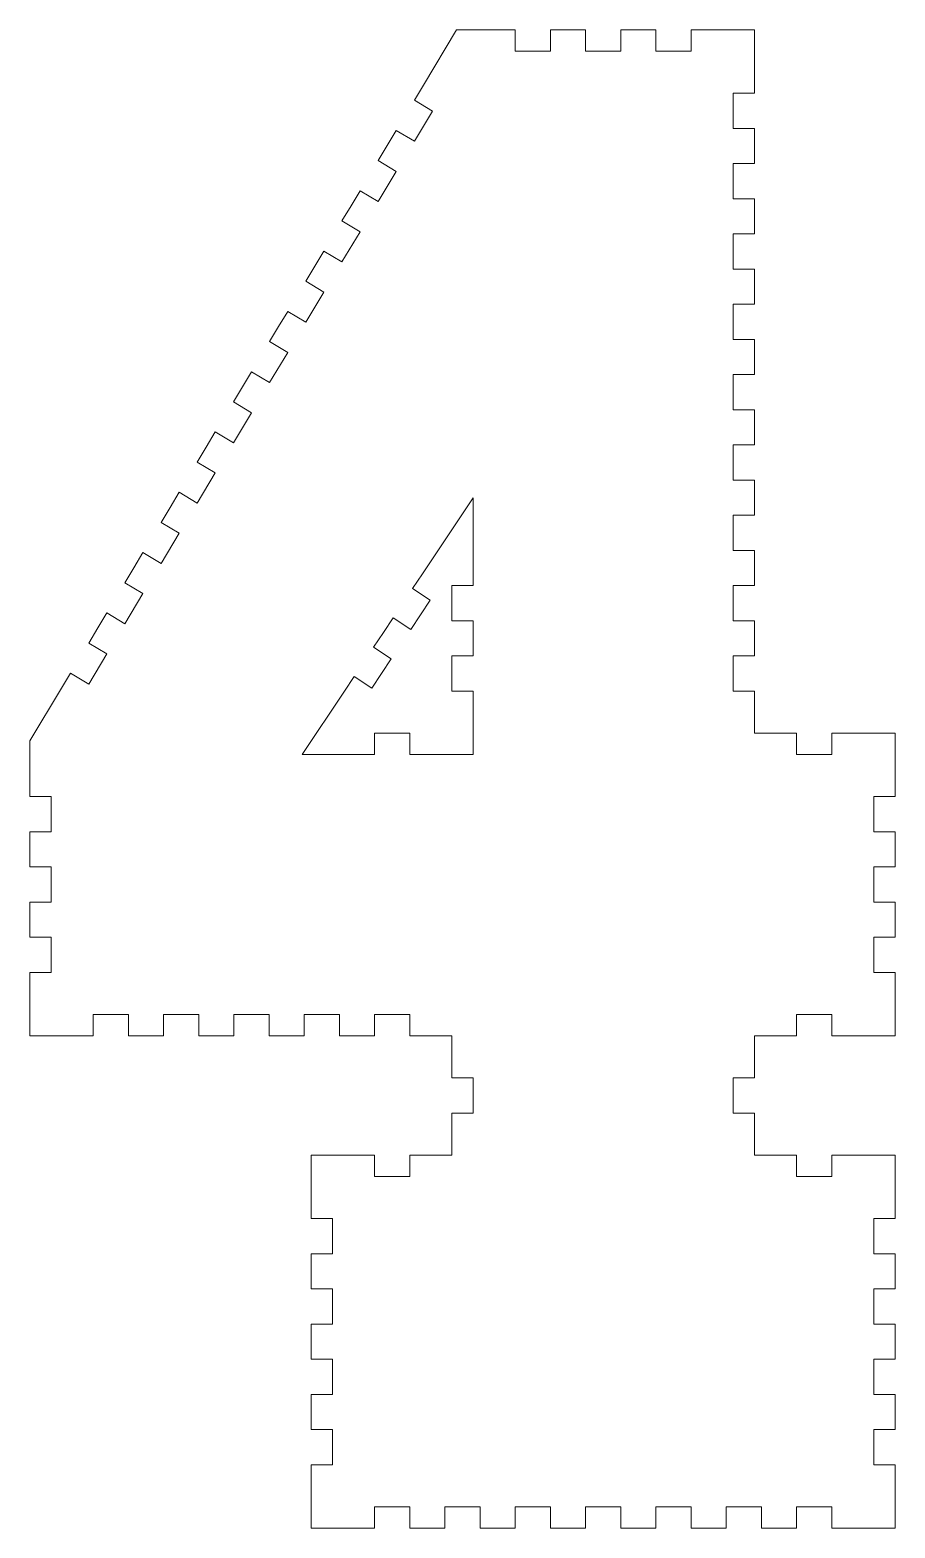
# Model space of a CAD drawing. Header units: centimetres. Extents: x -16 to 372, y -89 to 17.
# Drawn here: x 281.86 to 294.16, y -19.56 to 1.74 of the extents above; entities that cross this region are included whole.
import ezdxf

# ---------------------------------------------------------------- set-up
doc = ezdxf.new("R2010")
doc.units = ezdxf.units.CM
doc.header["$MEASUREMENT"] = 0
doc.layers.add('Capa 1', color=7, linetype='Continuous')

msp = doc.modelspace()

# ---------------------------------------------------------------- linework, layer by layer
at = {"layer": 'Capa 1', "color": 5, "lineweight": 9}
for points, knots in [([(287.92041, 1.73567), (287.92041, 1.73567), (287.4492, 0.95031), (287.4492, 0.95031), (287.4492, 0.95031), (287.4492, 0.95031), (287.32057, 0.73594), (287.32057, 0.73594), (287.32057, 0.73594), (287.32057, 0.73594), (287.57782, 0.58159), (287.57782, 0.58159), (287.57782, 0.58159), (287.57782, 0.58159), (287.32057, 0.15284), (287.32057, 0.15284), (287.32057, 0.15284), (287.32057, 0.15284), (287.06332, 0.30719), (287.06332, 0.30719), (287.06332, 0.30719), (287.06332, 0.30719), (286.9347, 0.09282), (286.9347, 0.09282), (286.9347, 0.09282), (286.9347, 0.09282), (286.80608, -0.12156), (286.80608, -0.12156), (286.80608, -0.12156), (286.80608, -0.12156), (287.06332, -0.27591), (287.06332, -0.27591), (287.06332, -0.27591), (287.06332, -0.27591), (286.80608, -0.70465), (286.80608, -0.70465), (286.80608, -0.70465), (286.80608, -0.70465), (286.54883, -0.5503), (286.54883, -0.5503), (286.54883, -0.5503), (286.54883, -0.5503), (286.4202, -0.76468), (286.4202, -0.76468), (286.4202, -0.76468), (286.4202, -0.76468), (286.29158, -0.97905), (286.29158, -0.97905), (286.29158, -0.97905), (286.29158, -0.97905), (286.54883, -1.1334), (286.54883, -1.1334), (286.54883, -1.1334), (286.54883, -1.1334), (286.29158, -1.56215), (286.29158, -1.56215), (286.29158, -1.56215), (286.29158, -1.56215), (286.03433, -1.4078), (286.03433, -1.4078), (286.03433, -1.4078), (286.03433, -1.4078), (285.90571, -1.62217), (285.90571, -1.62217), (285.90571, -1.62217), (285.90571, -1.62217), (285.77708, -1.83654), (285.77708, -1.83654), (285.77708, -1.83654), (285.77708, -1.83654), (286.03433, -1.99089), (286.03433, -1.99089), (286.03433, -1.99089), (286.03433, -1.99089), (285.77708, -2.41964), (285.77708, -2.41964), (285.77708, -2.41964), (285.77708, -2.41964), (285.51984, -2.26529), (285.51984, -2.26529), (285.51984, -2.26529), (285.51984, -2.26529), (285.39121, -2.47966), (285.39121, -2.47966), (285.39121, -2.47966), (285.39121, -2.47966), (285.26259, -2.69404), (285.26259, -2.69404), (285.26259, -2.69404), (285.26259, -2.69404), (285.51984, -2.84838), (285.51984, -2.84838), (285.51984, -2.84838), (285.51984, -2.84838), (285.26259, -3.27713), (285.26259, -3.27713), (285.26259, -3.27713), (285.26259, -3.27713), (285.00534, -3.12278), (285.00534, -3.12278), (285.00534, -3.12278), (285.00534, -3.12278), (284.87672, -3.33716), (284.87672, -3.33716), (284.87672, -3.33716), (284.87672, -3.33716), (284.74809, -3.55153), (284.74809, -3.55153), (284.74809, -3.55153), (284.74809, -3.55153), (285.00534, -3.70588), (285.00534, -3.70588), (285.00534, -3.70588), (285.00534, -3.70588), (284.74809, -4.13462), (284.74809, -4.13462), (284.74809, -4.13462), (284.74809, -4.13462), (284.49084, -3.98028), (284.49084, -3.98028), (284.49084, -3.98028), (284.49084, -3.98028), (284.36222, -4.19465), (284.36222, -4.19465), (284.36222, -4.19465), (284.36222, -4.19465), (284.2336, -4.40902), (284.2336, -4.40902), (284.2336, -4.40902), (284.2336, -4.40902), (284.49084, -4.56337), (284.49084, -4.56337), (284.49084, -4.56337), (284.49084, -4.56337), (284.2336, -4.99212), (284.2336, -4.99212), (284.2336, -4.99212), (284.2336, -4.99212), (283.97635, -4.83777), (283.97635, -4.83777), (283.97635, -4.83777), (283.97635, -4.83777), (283.84772, -5.05214), (283.84772, -5.05214), (283.84772, -5.05214), (283.84772, -5.05214), (283.7191, -5.26651), (283.7191, -5.26651), (283.7191, -5.26651), (283.7191, -5.26651), (283.97635, -5.42086), (283.97635, -5.42086), (283.97635, -5.42086), (283.97635, -5.42086), (283.7191, -5.84961), (283.7191, -5.84961), (283.7191, -5.84961), (283.7191, -5.84961), (283.46185, -5.69526), (283.46185, -5.69526), (283.46185, -5.69526), (283.46185, -5.69526), (283.33323, -5.90963), (283.33323, -5.90963), (283.33323, -5.90963), (283.33323, -5.90963), (283.20461, -6.12401), (283.20461, -6.12401), (283.20461, -6.12401), (283.20461, -6.12401), (283.46185, -6.27836), (283.46185, -6.27836), (283.46185, -6.27836), (283.46185, -6.27836), (283.20461, -6.7071), (283.20461, -6.7071), (283.20461, -6.7071), (283.20461, -6.7071), (282.94736, -6.55275), (282.94736, -6.55275), (282.94736, -6.55275), (282.94736, -6.55275), (282.81873, -6.76713), (282.81873, -6.76713), (282.81873, -6.76713), (282.81873, -6.76713), (282.69011, -6.9815), (282.69011, -6.9815), (282.69011, -6.9815), (282.69011, -6.9815), (282.94736, -7.13585), (282.94736, -7.13585), (282.94736, -7.13585), (282.94736, -7.13585), (282.69011, -7.5646), (282.69011, -7.5646), (282.69011, -7.5646), (282.69011, -7.5646), (282.43286, -7.41025), (282.43286, -7.41025), (282.43286, -7.41025), (282.43286, -7.41025), (282.30424, -7.62462), (282.30424, -7.62462), (282.30424, -7.62462), (282.30424, -7.62462), (281.85534, -8.37278), (281.85534, -8.37278)], [0, 0, 0, 0, 0.01886792, 0.01886792, 0.01886792, 0.01886792, 0.03773585, 0.03773585, 0.03773585, 0.03773585, 0.05660377, 0.05660377, 0.05660377, 0.05660377, 0.0754717, 0.0754717, 0.0754717, 0.0754717, 0.09433962, 0.09433962, 0.09433962, 0.09433962, 0.11320755, 0.11320755, 0.11320755, 0.11320755, 0.13207547, 0.13207547, 0.13207547, 0.13207547, 0.1509434, 0.1509434, 0.1509434, 0.1509434, 0.16981132, 0.16981132, 0.16981132, 0.16981132, 0.18867925, 0.18867925, 0.18867925, 0.18867925, 0.20754717, 0.20754717, 0.20754717, 0.20754717, 0.22641509, 0.22641509, 0.22641509, 0.22641509, 0.24528302, 0.24528302, 0.24528302, 0.24528302, 0.26415094, 0.26415094, 0.26415094, 0.26415094, 0.28301887, 0.28301887, 0.28301887, 0.28301887, 0.30188679, 0.30188679, 0.30188679, 0.30188679, 0.32075472, 0.32075472, 0.32075472, 0.32075472, 0.33962264, 0.33962264, 0.33962264, 0.33962264, 0.35849057, 0.35849057, 0.35849057, 0.35849057, 0.37735849, 0.37735849, 0.37735849, 0.37735849, 0.39622642, 0.39622642, 0.39622642, 0.39622642, 0.41509434, 0.41509434, 0.41509434, 0.41509434, 0.43396226, 0.43396226, 0.43396226, 0.43396226, 0.45283019, 0.45283019, 0.45283019, 0.45283019, 0.47169811, 0.47169811, 0.47169811, 0.47169811, 0.49056604, 0.49056604, 0.49056604, 0.49056604, 0.50943396, 0.50943396, 0.50943396, 0.50943396, 0.52830189, 0.52830189, 0.52830189, 0.52830189, 0.54716981, 0.54716981, 0.54716981, 0.54716981, 0.56603774, 0.56603774, 0.56603774, 0.56603774, 0.58490566, 0.58490566, 0.58490566, 0.58490566, 0.60377358, 0.60377358, 0.60377358, 0.60377358, 0.62264151, 0.62264151, 0.62264151, 0.62264151, 0.64150943, 0.64150943, 0.64150943, 0.64150943, 0.66037736, 0.66037736, 0.66037736, 0.66037736, 0.67924528, 0.67924528, 0.67924528, 0.67924528, 0.69811321, 0.69811321, 0.69811321, 0.69811321, 0.71698113, 0.71698113, 0.71698113, 0.71698113, 0.73584906, 0.73584906, 0.73584906, 0.73584906, 0.75471698, 0.75471698, 0.75471698, 0.75471698, 0.77358491, 0.77358491, 0.77358491, 0.77358491, 0.79245283, 0.79245283, 0.79245283, 0.79245283, 0.81132075, 0.81132075, 0.81132075, 0.81132075, 0.83018868, 0.83018868, 0.83018868, 0.83018868, 0.8490566, 0.8490566, 0.8490566, 0.8490566, 0.86792453, 0.86792453, 0.86792453, 0.86792453, 0.88679245, 0.88679245, 0.88679245, 0.88679245, 0.90566038, 0.90566038, 0.90566038, 0.90566038, 0.9245283, 0.9245283, 0.9245283, 0.9245283, 0.94339623, 0.94339623, 0.94339623, 0.94339623, 0.96226415, 0.96226415, 0.96226415, 0.96226415, 1, 1, 1, 1]), ([(292.15534, 1.73567), (292.15534, 1.73567), (291.50534, 1.73567), (291.50534, 1.73567), (291.50534, 1.73567), (291.50534, 1.73567), (291.25534, 1.73567), (291.25534, 1.73567), (291.25534, 1.73567), (291.25534, 1.73567), (291.25534, 1.43567), (291.25534, 1.43567), (291.25534, 1.43567), (291.25534, 1.43567), (290.75534, 1.43567), (290.75534, 1.43567), (290.75534, 1.43567), (290.75534, 1.43567), (290.75534, 1.73567), (290.75534, 1.73567), (290.75534, 1.73567), (290.75534, 1.73567), (290.50534, 1.73567), (290.50534, 1.73567), (290.50534, 1.73567), (290.50534, 1.73567), (290.25534, 1.73567), (290.25534, 1.73567), (290.25534, 1.73567), (290.25534, 1.73567), (290.25534, 1.43567), (290.25534, 1.43567), (290.25534, 1.43567), (290.25534, 1.43567), (289.75534, 1.43567), (289.75534, 1.43567), (289.75534, 1.43567), (289.75534, 1.43567), (289.75534, 1.73567), (289.75534, 1.73567), (289.75534, 1.73567), (289.75534, 1.73567), (289.50534, 1.73567), (289.50534, 1.73567), (289.50534, 1.73567), (289.50534, 1.73567), (289.25534, 1.73567), (289.25534, 1.73567), (289.25534, 1.73567), (289.25534, 1.73567), (289.25534, 1.43567), (289.25534, 1.43567), (289.25534, 1.43567), (289.25534, 1.43567), (288.75534, 1.43567), (288.75534, 1.43567), (288.75534, 1.43567), (288.75534, 1.43567), (288.75534, 1.73567), (288.75534, 1.73567), (288.75534, 1.73567), (288.75534, 1.73567), (288.50534, 1.73567), (288.50534, 1.73567), (288.50534, 1.73567), (288.50534, 1.73567), (287.92041, 1.73567), (287.92041, 1.73567)], [0, 0, 0, 0, 0.05555556, 0.05555556, 0.05555556, 0.05555556, 0.11111111, 0.11111111, 0.11111111, 0.11111111, 0.16666667, 0.16666667, 0.16666667, 0.16666667, 0.22222222, 0.22222222, 0.22222222, 0.22222222, 0.27777778, 0.27777778, 0.27777778, 0.27777778, 0.33333333, 0.33333333, 0.33333333, 0.33333333, 0.38888889, 0.38888889, 0.38888889, 0.38888889, 0.44444444, 0.44444444, 0.44444444, 0.44444444, 0.5, 0.5, 0.5, 0.5, 0.55555556, 0.55555556, 0.55555556, 0.55555556, 0.61111111, 0.61111111, 0.61111111, 0.61111111, 0.66666667, 0.66666667, 0.66666667, 0.66666667, 0.72222222, 0.72222222, 0.72222222, 0.72222222, 0.77777778, 0.77777778, 0.77777778, 0.77777778, 0.83333333, 0.83333333, 0.83333333, 0.83333333, 0.88888889, 0.88888889, 0.88888889, 0.88888889, 1, 1, 1, 1]), ([(292.15534, -8.26433), (292.15534, -8.26433), (292.15534, -7.91433), (292.15534, -7.91433), (292.15534, -7.91433), (292.15534, -7.91433), (292.15534, -7.66433), (292.15534, -7.66433), (292.15534, -7.66433), (292.15534, -7.66433), (291.85534, -7.66433), (291.85534, -7.66433), (291.85534, -7.66433), (291.85534, -7.66433), (291.85534, -7.16433), (291.85534, -7.16433), (291.85534, -7.16433), (291.85534, -7.16433), (292.15534, -7.16433), (292.15534, -7.16433), (292.15534, -7.16433), (292.15534, -7.16433), (292.15534, -6.91433), (292.15534, -6.91433), (292.15534, -6.91433), (292.15534, -6.91433), (292.15534, -6.66433), (292.15534, -6.66433), (292.15534, -6.66433), (292.15534, -6.66433), (291.85534, -6.66433), (291.85534, -6.66433), (291.85534, -6.66433), (291.85534, -6.66433), (291.85534, -6.16433), (291.85534, -6.16433), (291.85534, -6.16433), (291.85534, -6.16433), (292.15534, -6.16433), (292.15534, -6.16433), (292.15534, -6.16433), (292.15534, -6.16433), (292.15534, -5.91433), (292.15534, -5.91433), (292.15534, -5.91433), (292.15534, -5.91433), (292.15534, -5.66433), (292.15534, -5.66433), (292.15534, -5.66433), (292.15534, -5.66433), (291.85534, -5.66433), (291.85534, -5.66433), (291.85534, -5.66433), (291.85534, -5.66433), (291.85534, -5.16433), (291.85534, -5.16433), (291.85534, -5.16433), (291.85534, -5.16433), (292.15534, -5.16433), (292.15534, -5.16433), (292.15534, -5.16433), (292.15534, -5.16433), (292.15534, -4.91433), (292.15534, -4.91433), (292.15534, -4.91433), (292.15534, -4.91433), (292.15534, -4.66433), (292.15534, -4.66433), (292.15534, -4.66433), (292.15534, -4.66433), (291.85534, -4.66433), (291.85534, -4.66433), (291.85534, -4.66433), (291.85534, -4.66433), (291.85534, -4.16433), (291.85534, -4.16433), (291.85534, -4.16433), (291.85534, -4.16433), (292.15534, -4.16433), (292.15534, -4.16433), (292.15534, -4.16433), (292.15534, -4.16433), (292.15534, -3.91433), (292.15534, -3.91433), (292.15534, -3.91433), (292.15534, -3.91433), (292.15534, -3.66433), (292.15534, -3.66433), (292.15534, -3.66433), (292.15534, -3.66433), (291.85534, -3.66433), (291.85534, -3.66433), (291.85534, -3.66433), (291.85534, -3.66433), (291.85534, -3.16433), (291.85534, -3.16433), (291.85534, -3.16433), (291.85534, -3.16433), (292.15534, -3.16433), (292.15534, -3.16433), (292.15534, -3.16433), (292.15534, -3.16433), (292.15534, -2.91433), (292.15534, -2.91433), (292.15534, -2.91433), (292.15534, -2.91433), (292.15534, -2.66433), (292.15534, -2.66433), (292.15534, -2.66433), (292.15534, -2.66433), (291.85534, -2.66433), (291.85534, -2.66433), (291.85534, -2.66433), (291.85534, -2.66433), (291.85534, -2.16433), (291.85534, -2.16433), (291.85534, -2.16433), (291.85534, -2.16433), (292.15534, -2.16433), (292.15534, -2.16433), (292.15534, -2.16433), (292.15534, -2.16433), (292.15534, -1.91433), (292.15534, -1.91433), (292.15534, -1.91433), (292.15534, -1.91433), (292.15534, -1.66433), (292.15534, -1.66433), (292.15534, -1.66433), (292.15534, -1.66433), (291.85534, -1.66433), (291.85534, -1.66433), (291.85534, -1.66433), (291.85534, -1.66433), (291.85534, -1.16433), (291.85534, -1.16433), (291.85534, -1.16433), (291.85534, -1.16433), (292.15534, -1.16433), (292.15534, -1.16433), (292.15534, -1.16433), (292.15534, -1.16433), (292.15534, -0.91433), (292.15534, -0.91433), (292.15534, -0.91433), (292.15534, -0.91433), (292.15534, -0.66433), (292.15534, -0.66433), (292.15534, -0.66433), (292.15534, -0.66433), (291.85534, -0.66433), (291.85534, -0.66433), (291.85534, -0.66433), (291.85534, -0.66433), (291.85534, -0.16433), (291.85534, -0.16433), (291.85534, -0.16433), (291.85534, -0.16433), (292.15534, -0.16433), (292.15534, -0.16433), (292.15534, -0.16433), (292.15534, -0.16433), (292.15534, 0.08567), (292.15534, 0.08567), (292.15534, 0.08567), (292.15534, 0.08567), (292.15534, 0.33567), (292.15534, 0.33567), (292.15534, 0.33567), (292.15534, 0.33567), (291.85534, 0.33567), (291.85534, 0.33567), (291.85534, 0.33567), (291.85534, 0.33567), (291.85534, 0.83567), (291.85534, 0.83567), (291.85534, 0.83567), (291.85534, 0.83567), (292.15534, 0.83567), (292.15534, 0.83567), (292.15534, 0.83567), (292.15534, 0.83567), (292.15534, 1.08567), (292.15534, 1.08567), (292.15534, 1.08567), (292.15534, 1.08567), (292.15534, 1.73567), (292.15534, 1.73567)], [0, 0, 0, 0, 0.02083333, 0.02083333, 0.02083333, 0.02083333, 0.04166667, 0.04166667, 0.04166667, 0.04166667, 0.0625, 0.0625, 0.0625, 0.0625, 0.08333333, 0.08333333, 0.08333333, 0.08333333, 0.10416667, 0.10416667, 0.10416667, 0.10416667, 0.125, 0.125, 0.125, 0.125, 0.14583333, 0.14583333, 0.14583333, 0.14583333, 0.16666667, 0.16666667, 0.16666667, 0.16666667, 0.1875, 0.1875, 0.1875, 0.1875, 0.20833333, 0.20833333, 0.20833333, 0.20833333, 0.22916667, 0.22916667, 0.22916667, 0.22916667, 0.25, 0.25, 0.25, 0.25, 0.27083333, 0.27083333, 0.27083333, 0.27083333, 0.29166667, 0.29166667, 0.29166667, 0.29166667, 0.3125, 0.3125, 0.3125, 0.3125, 0.33333333, 0.33333333, 0.33333333, 0.33333333, 0.35416667, 0.35416667, 0.35416667, 0.35416667, 0.375, 0.375, 0.375, 0.375, 0.39583333, 0.39583333, 0.39583333, 0.39583333, 0.41666667, 0.41666667, 0.41666667, 0.41666667, 0.4375, 0.4375, 0.4375, 0.4375, 0.45833333, 0.45833333, 0.45833333, 0.45833333, 0.47916667, 0.47916667, 0.47916667, 0.47916667, 0.5, 0.5, 0.5, 0.5, 0.52083333, 0.52083333, 0.52083333, 0.52083333, 0.54166667, 0.54166667, 0.54166667, 0.54166667, 0.5625, 0.5625, 0.5625, 0.5625, 0.58333333, 0.58333333, 0.58333333, 0.58333333, 0.60416667, 0.60416667, 0.60416667, 0.60416667, 0.625, 0.625, 0.625, 0.625, 0.64583333, 0.64583333, 0.64583333, 0.64583333, 0.66666667, 0.66666667, 0.66666667, 0.66666667, 0.6875, 0.6875, 0.6875, 0.6875, 0.70833333, 0.70833333, 0.70833333, 0.70833333, 0.72916667, 0.72916667, 0.72916667, 0.72916667, 0.75, 0.75, 0.75, 0.75, 0.77083333, 0.77083333, 0.77083333, 0.77083333, 0.79166667, 0.79166667, 0.79166667, 0.79166667, 0.8125, 0.8125, 0.8125, 0.8125, 0.83333333, 0.83333333, 0.83333333, 0.83333333, 0.85416667, 0.85416667, 0.85416667, 0.85416667, 0.875, 0.875, 0.875, 0.875, 0.89583333, 0.89583333, 0.89583333, 0.89583333, 0.91666667, 0.91666667, 0.91666667, 0.91666667, 0.9375, 0.9375, 0.9375, 0.9375, 0.95833333, 0.95833333, 0.95833333, 0.95833333, 1, 1, 1, 1]), ([(288.15534, -4.91891), (288.15534, -4.91891), (287.43523, -5.99907), (287.43523, -5.99907), (287.43523, -5.99907), (287.43523, -5.99907), (287.29656, -6.20709), (287.29656, -6.20709), (287.29656, -6.20709), (287.29656, -6.20709), (287.54617, -6.3735), (287.54617, -6.3735), (287.54617, -6.3735), (287.54617, -6.3735), (287.26882, -6.78952), (287.26882, -6.78952), (287.26882, -6.78952), (287.26882, -6.78952), (287.01921, -6.62311), (287.01921, -6.62311), (287.01921, -6.62311), (287.01921, -6.62311), (286.88053, -6.83112), (286.88053, -6.83112), (286.88053, -6.83112), (286.88053, -6.83112), (286.74186, -7.03914), (286.74186, -7.03914), (286.74186, -7.03914), (286.74186, -7.03914), (286.99147, -7.20555), (286.99147, -7.20555), (286.99147, -7.20555), (286.99147, -7.20555), (286.71412, -7.62157), (286.71412, -7.62157), (286.71412, -7.62157), (286.71412, -7.62157), (286.46451, -7.45516), (286.46451, -7.45516), (286.46451, -7.45516), (286.46451, -7.45516), (286.32583, -7.66318), (286.32583, -7.66318), (286.32583, -7.66318), (286.32583, -7.66318), (285.72506, -8.56433), (285.72506, -8.56433)], [0, 0, 0, 0, 0.07692308, 0.07692308, 0.07692308, 0.07692308, 0.15384615, 0.15384615, 0.15384615, 0.15384615, 0.23076923, 0.23076923, 0.23076923, 0.23076923, 0.30769231, 0.30769231, 0.30769231, 0.30769231, 0.38461538, 0.38461538, 0.38461538, 0.38461538, 0.46153846, 0.46153846, 0.46153846, 0.46153846, 0.53846154, 0.53846154, 0.53846154, 0.53846154, 0.61538462, 0.61538462, 0.61538462, 0.61538462, 0.69230769, 0.69230769, 0.69230769, 0.69230769, 0.76923077, 0.76923077, 0.76923077, 0.76923077, 0.84615385, 0.84615385, 0.84615385, 0.84615385, 1, 1, 1, 1]), ([(288.15534, -8.56433), (288.15534, -8.56433), (288.15534, -7.91433), (288.15534, -7.91433), (288.15534, -7.91433), (288.15534, -7.91433), (288.15534, -7.66433), (288.15534, -7.66433), (288.15534, -7.66433), (288.15534, -7.66433), (287.85534, -7.66433), (287.85534, -7.66433), (287.85534, -7.66433), (287.85534, -7.66433), (287.85534, -7.16433), (287.85534, -7.16433), (287.85534, -7.16433), (287.85534, -7.16433), (288.15534, -7.16433), (288.15534, -7.16433), (288.15534, -7.16433), (288.15534, -7.16433), (288.15534, -6.91433), (288.15534, -6.91433), (288.15534, -6.91433), (288.15534, -6.91433), (288.15534, -6.66433), (288.15534, -6.66433), (288.15534, -6.66433), (288.15534, -6.66433), (287.85534, -6.66433), (287.85534, -6.66433), (287.85534, -6.66433), (287.85534, -6.66433), (287.85534, -6.16433), (287.85534, -6.16433), (287.85534, -6.16433), (287.85534, -6.16433), (288.15534, -6.16433), (288.15534, -6.16433), (288.15534, -6.16433), (288.15534, -6.16433), (288.15534, -5.91433), (288.15534, -5.91433), (288.15534, -5.91433), (288.15534, -5.91433), (288.15534, -4.91891), (288.15534, -4.91891)], [0, 0, 0, 0, 0.07692308, 0.07692308, 0.07692308, 0.07692308, 0.15384615, 0.15384615, 0.15384615, 0.15384615, 0.23076923, 0.23076923, 0.23076923, 0.23076923, 0.30769231, 0.30769231, 0.30769231, 0.30769231, 0.38461538, 0.38461538, 0.38461538, 0.38461538, 0.46153846, 0.46153846, 0.46153846, 0.46153846, 0.53846154, 0.53846154, 0.53846154, 0.53846154, 0.61538462, 0.61538462, 0.61538462, 0.61538462, 0.69230769, 0.69230769, 0.69230769, 0.69230769, 0.76923077, 0.76923077, 0.76923077, 0.76923077, 0.84615385, 0.84615385, 0.84615385, 0.84615385, 1, 1, 1, 1]), ([(285.72506, -8.56433), (285.72506, -8.56433), (286.50534, -8.56433), (286.50534, -8.56433), (286.50534, -8.56433), (286.50534, -8.56433), (286.75534, -8.56433), (286.75534, -8.56433), (286.75534, -8.56433), (286.75534, -8.56433), (286.75534, -8.26433), (286.75534, -8.26433), (286.75534, -8.26433), (286.75534, -8.26433), (287.25534, -8.26433), (287.25534, -8.26433), (287.25534, -8.26433), (287.25534, -8.26433), (287.25534, -8.56433), (287.25534, -8.56433), (287.25534, -8.56433), (287.25534, -8.56433), (287.50534, -8.56433), (287.50534, -8.56433), (287.50534, -8.56433), (287.50534, -8.56433), (288.15534, -8.56433), (288.15534, -8.56433)], [0, 0, 0, 0, 0.125, 0.125, 0.125, 0.125, 0.25, 0.25, 0.25, 0.25, 0.375, 0.375, 0.375, 0.375, 0.5, 0.5, 0.5, 0.5, 0.625, 0.625, 0.625, 0.625, 0.75, 0.75, 0.75, 0.75, 1, 1, 1, 1]), ([(294.15534, -8.26433), (294.15534, -8.26433), (293.50534, -8.26433), (293.50534, -8.26433), (293.50534, -8.26433), (293.50534, -8.26433), (293.25534, -8.26433), (293.25534, -8.26433), (293.25534, -8.26433), (293.25534, -8.26433), (293.25534, -8.56433), (293.25534, -8.56433), (293.25534, -8.56433), (293.25534, -8.56433), (292.75534, -8.56433), (292.75534, -8.56433), (292.75534, -8.56433), (292.75534, -8.56433), (292.75534, -8.26433), (292.75534, -8.26433), (292.75534, -8.26433), (292.75534, -8.26433), (292.50534, -8.26433), (292.50534, -8.26433), (292.50534, -8.26433), (292.50534, -8.26433), (292.15534, -8.26433), (292.15534, -8.26433)], [0, 0, 0, 0, 0.125, 0.125, 0.125, 0.125, 0.25, 0.25, 0.25, 0.25, 0.375, 0.375, 0.375, 0.375, 0.5, 0.5, 0.5, 0.5, 0.625, 0.625, 0.625, 0.625, 0.75, 0.75, 0.75, 0.75, 1, 1, 1, 1]), ([(294.15534, -12.56433), (294.15534, -12.56433), (294.15534, -11.91433), (294.15534, -11.91433), (294.15534, -11.91433), (294.15534, -11.91433), (294.15534, -11.66433), (294.15534, -11.66433), (294.15534, -11.66433), (294.15534, -11.66433), (293.85534, -11.66433), (293.85534, -11.66433), (293.85534, -11.66433), (293.85534, -11.66433), (293.85534, -11.16433), (293.85534, -11.16433), (293.85534, -11.16433), (293.85534, -11.16433), (294.15534, -11.16433), (294.15534, -11.16433), (294.15534, -11.16433), (294.15534, -11.16433), (294.15534, -10.91433), (294.15534, -10.91433), (294.15534, -10.91433), (294.15534, -10.91433), (294.15534, -10.66433), (294.15534, -10.66433), (294.15534, -10.66433), (294.15534, -10.66433), (293.85534, -10.66433), (293.85534, -10.66433), (293.85534, -10.66433), (293.85534, -10.66433), (293.85534, -10.16433), (293.85534, -10.16433), (293.85534, -10.16433), (293.85534, -10.16433), (294.15534, -10.16433), (294.15534, -10.16433), (294.15534, -10.16433), (294.15534, -10.16433), (294.15534, -9.91433), (294.15534, -9.91433), (294.15534, -9.91433), (294.15534, -9.91433), (294.15534, -9.66433), (294.15534, -9.66433), (294.15534, -9.66433), (294.15534, -9.66433), (293.85534, -9.66433), (293.85534, -9.66433), (293.85534, -9.66433), (293.85534, -9.66433), (293.85534, -9.16433), (293.85534, -9.16433), (293.85534, -9.16433), (293.85534, -9.16433), (294.15534, -9.16433), (294.15534, -9.16433), (294.15534, -9.16433), (294.15534, -9.16433), (294.15534, -8.91433), (294.15534, -8.91433), (294.15534, -8.91433), (294.15534, -8.91433), (294.15534, -8.26433), (294.15534, -8.26433)], [0, 0, 0, 0, 0.05555556, 0.05555556, 0.05555556, 0.05555556, 0.11111111, 0.11111111, 0.11111111, 0.11111111, 0.16666667, 0.16666667, 0.16666667, 0.16666667, 0.22222222, 0.22222222, 0.22222222, 0.22222222, 0.27777778, 0.27777778, 0.27777778, 0.27777778, 0.33333333, 0.33333333, 0.33333333, 0.33333333, 0.38888889, 0.38888889, 0.38888889, 0.38888889, 0.44444444, 0.44444444, 0.44444444, 0.44444444, 0.5, 0.5, 0.5, 0.5, 0.55555556, 0.55555556, 0.55555556, 0.55555556, 0.61111111, 0.61111111, 0.61111111, 0.61111111, 0.66666667, 0.66666667, 0.66666667, 0.66666667, 0.72222222, 0.72222222, 0.72222222, 0.72222222, 0.77777778, 0.77777778, 0.77777778, 0.77777778, 0.83333333, 0.83333333, 0.83333333, 0.83333333, 0.88888889, 0.88888889, 0.88888889, 0.88888889, 1, 1, 1, 1]), ([(281.85534, -8.37278), (281.85534, -8.37278), (281.85534, -8.91433), (281.85534, -8.91433), (281.85534, -8.91433), (281.85534, -8.91433), (281.85534, -9.16433), (281.85534, -9.16433), (281.85534, -9.16433), (281.85534, -9.16433), (282.15534, -9.16433), (282.15534, -9.16433), (282.15534, -9.16433), (282.15534, -9.16433), (282.15534, -9.66433), (282.15534, -9.66433), (282.15534, -9.66433), (282.15534, -9.66433), (281.85534, -9.66433), (281.85534, -9.66433), (281.85534, -9.66433), (281.85534, -9.66433), (281.85534, -9.91433), (281.85534, -9.91433), (281.85534, -9.91433), (281.85534, -9.91433), (281.85534, -10.16433), (281.85534, -10.16433), (281.85534, -10.16433), (281.85534, -10.16433), (282.15534, -10.16433), (282.15534, -10.16433), (282.15534, -10.16433), (282.15534, -10.16433), (282.15534, -10.66433), (282.15534, -10.66433), (282.15534, -10.66433), (282.15534, -10.66433), (281.85534, -10.66433), (281.85534, -10.66433), (281.85534, -10.66433), (281.85534, -10.66433), (281.85534, -10.91433), (281.85534, -10.91433), (281.85534, -10.91433), (281.85534, -10.91433), (281.85534, -11.16433), (281.85534, -11.16433), (281.85534, -11.16433), (281.85534, -11.16433), (282.15534, -11.16433), (282.15534, -11.16433), (282.15534, -11.16433), (282.15534, -11.16433), (282.15534, -11.66433), (282.15534, -11.66433), (282.15534, -11.66433), (282.15534, -11.66433), (281.85534, -11.66433), (281.85534, -11.66433), (281.85534, -11.66433), (281.85534, -11.66433), (281.85534, -11.91433), (281.85534, -11.91433), (281.85534, -11.91433), (281.85534, -11.91433), (281.85534, -12.56433), (281.85534, -12.56433)], [0, 0, 0, 0, 0.05555556, 0.05555556, 0.05555556, 0.05555556, 0.11111111, 0.11111111, 0.11111111, 0.11111111, 0.16666667, 0.16666667, 0.16666667, 0.16666667, 0.22222222, 0.22222222, 0.22222222, 0.22222222, 0.27777778, 0.27777778, 0.27777778, 0.27777778, 0.33333333, 0.33333333, 0.33333333, 0.33333333, 0.38888889, 0.38888889, 0.38888889, 0.38888889, 0.44444444, 0.44444444, 0.44444444, 0.44444444, 0.5, 0.5, 0.5, 0.5, 0.55555556, 0.55555556, 0.55555556, 0.55555556, 0.61111111, 0.61111111, 0.61111111, 0.61111111, 0.66666667, 0.66666667, 0.66666667, 0.66666667, 0.72222222, 0.72222222, 0.72222222, 0.72222222, 0.77777778, 0.77777778, 0.77777778, 0.77777778, 0.83333333, 0.83333333, 0.83333333, 0.83333333, 0.88888889, 0.88888889, 0.88888889, 0.88888889, 1, 1, 1, 1]), ([(281.85534, -12.56433), (281.85534, -12.56433), (282.50534, -12.56433), (282.50534, -12.56433), (282.50534, -12.56433), (282.50534, -12.56433), (282.75534, -12.56433), (282.75534, -12.56433), (282.75534, -12.56433), (282.75534, -12.56433), (282.75534, -12.26433), (282.75534, -12.26433), (282.75534, -12.26433), (282.75534, -12.26433), (283.25534, -12.26433), (283.25534, -12.26433), (283.25534, -12.26433), (283.25534, -12.26433), (283.25534, -12.56433), (283.25534, -12.56433), (283.25534, -12.56433), (283.25534, -12.56433), (283.50534, -12.56433), (283.50534, -12.56433), (283.50534, -12.56433), (283.50534, -12.56433), (283.75534, -12.56433), (283.75534, -12.56433), (283.75534, -12.56433), (283.75534, -12.56433), (283.75534, -12.26433), (283.75534, -12.26433), (283.75534, -12.26433), (283.75534, -12.26433), (284.25534, -12.26433), (284.25534, -12.26433), (284.25534, -12.26433), (284.25534, -12.26433), (284.25534, -12.56433), (284.25534, -12.56433), (284.25534, -12.56433), (284.25534, -12.56433), (284.50534, -12.56433), (284.50534, -12.56433), (284.50534, -12.56433), (284.50534, -12.56433), (284.75534, -12.56433), (284.75534, -12.56433), (284.75534, -12.56433), (284.75534, -12.56433), (284.75534, -12.26433), (284.75534, -12.26433), (284.75534, -12.26433), (284.75534, -12.26433), (285.25534, -12.26433), (285.25534, -12.26433), (285.25534, -12.26433), (285.25534, -12.26433), (285.25534, -12.56433), (285.25534, -12.56433), (285.25534, -12.56433), (285.25534, -12.56433), (285.50534, -12.56433), (285.50534, -12.56433), (285.50534, -12.56433), (285.50534, -12.56433), (285.75534, -12.56433), (285.75534, -12.56433), (285.75534, -12.56433), (285.75534, -12.56433), (285.75534, -12.26433), (285.75534, -12.26433), (285.75534, -12.26433), (285.75534, -12.26433), (286.25534, -12.26433), (286.25534, -12.26433), (286.25534, -12.26433), (286.25534, -12.26433), (286.25534, -12.56433), (286.25534, -12.56433), (286.25534, -12.56433), (286.25534, -12.56433), (286.50534, -12.56433), (286.50534, -12.56433), (286.50534, -12.56433), (286.50534, -12.56433), (286.75534, -12.56433), (286.75534, -12.56433), (286.75534, -12.56433), (286.75534, -12.56433), (286.75534, -12.26433), (286.75534, -12.26433), (286.75534, -12.26433), (286.75534, -12.26433), (287.25534, -12.26433), (287.25534, -12.26433), (287.25534, -12.26433), (287.25534, -12.26433), (287.25534, -12.56433), (287.25534, -12.56433), (287.25534, -12.56433), (287.25534, -12.56433), (287.50534, -12.56433), (287.50534, -12.56433), (287.50534, -12.56433), (287.50534, -12.56433), (287.85534, -12.56433), (287.85534, -12.56433)], [0, 0, 0, 0, 0.03571429, 0.03571429, 0.03571429, 0.03571429, 0.07142857, 0.07142857, 0.07142857, 0.07142857, 0.10714286, 0.10714286, 0.10714286, 0.10714286, 0.14285714, 0.14285714, 0.14285714, 0.14285714, 0.17857143, 0.17857143, 0.17857143, 0.17857143, 0.21428571, 0.21428571, 0.21428571, 0.21428571, 0.25, 0.25, 0.25, 0.25, 0.28571429, 0.28571429, 0.28571429, 0.28571429, 0.32142857, 0.32142857, 0.32142857, 0.32142857, 0.35714286, 0.35714286, 0.35714286, 0.35714286, 0.39285714, 0.39285714, 0.39285714, 0.39285714, 0.42857143, 0.42857143, 0.42857143, 0.42857143, 0.46428571, 0.46428571, 0.46428571, 0.46428571, 0.5, 0.5, 0.5, 0.5, 0.53571429, 0.53571429, 0.53571429, 0.53571429, 0.57142857, 0.57142857, 0.57142857, 0.57142857, 0.60714286, 0.60714286, 0.60714286, 0.60714286, 0.64285714, 0.64285714, 0.64285714, 0.64285714, 0.67857143, 0.67857143, 0.67857143, 0.67857143, 0.71428571, 0.71428571, 0.71428571, 0.71428571, 0.75, 0.75, 0.75, 0.75, 0.78571429, 0.78571429, 0.78571429, 0.78571429, 0.82142857, 0.82142857, 0.82142857, 0.82142857, 0.85714286, 0.85714286, 0.85714286, 0.85714286, 0.89285714, 0.89285714, 0.89285714, 0.89285714, 0.92857143, 0.92857143, 0.92857143, 0.92857143, 1, 1, 1, 1]), ([(292.15534, -12.56433), (292.15534, -12.56433), (292.50534, -12.56433), (292.50534, -12.56433), (292.50534, -12.56433), (292.50534, -12.56433), (292.75534, -12.56433), (292.75534, -12.56433), (292.75534, -12.56433), (292.75534, -12.56433), (292.75534, -12.26433), (292.75534, -12.26433), (292.75534, -12.26433), (292.75534, -12.26433), (293.25534, -12.26433), (293.25534, -12.26433), (293.25534, -12.26433), (293.25534, -12.26433), (293.25534, -12.56433), (293.25534, -12.56433), (293.25534, -12.56433), (293.25534, -12.56433), (293.50534, -12.56433), (293.50534, -12.56433), (293.50534, -12.56433), (293.50534, -12.56433), (294.15534, -12.56433), (294.15534, -12.56433)], [0, 0, 0, 0, 0.125, 0.125, 0.125, 0.125, 0.25, 0.25, 0.25, 0.25, 0.375, 0.375, 0.375, 0.375, 0.5, 0.5, 0.5, 0.5, 0.625, 0.625, 0.625, 0.625, 0.75, 0.75, 0.75, 0.75, 1, 1, 1, 1]), ([(287.85534, -12.56433), (287.85534, -12.56433), (287.85534, -12.91433), (287.85534, -12.91433), (287.85534, -12.91433), (287.85534, -12.91433), (287.85534, -13.16433), (287.85534, -13.16433), (287.85534, -13.16433), (287.85534, -13.16433), (288.15534, -13.16433), (288.15534, -13.16433), (288.15534, -13.16433), (288.15534, -13.16433), (288.15534, -13.66433), (288.15534, -13.66433), (288.15534, -13.66433), (288.15534, -13.66433), (287.85534, -13.66433), (287.85534, -13.66433), (287.85534, -13.66433), (287.85534, -13.66433), (287.85534, -13.91433), (287.85534, -13.91433), (287.85534, -13.91433), (287.85534, -13.91433), (287.85534, -14.26433), (287.85534, -14.26433)], [0, 0, 0, 0, 0.125, 0.125, 0.125, 0.125, 0.25, 0.25, 0.25, 0.25, 0.375, 0.375, 0.375, 0.375, 0.5, 0.5, 0.5, 0.5, 0.625, 0.625, 0.625, 0.625, 0.75, 0.75, 0.75, 0.75, 1, 1, 1, 1]), ([(292.15534, -14.26433), (292.15534, -14.26433), (292.15534, -13.91433), (292.15534, -13.91433), (292.15534, -13.91433), (292.15534, -13.91433), (292.15534, -13.66433), (292.15534, -13.66433), (292.15534, -13.66433), (292.15534, -13.66433), (291.85534, -13.66433), (291.85534, -13.66433), (291.85534, -13.66433), (291.85534, -13.66433), (291.85534, -13.16433), (291.85534, -13.16433), (291.85534, -13.16433), (291.85534, -13.16433), (292.15534, -13.16433), (292.15534, -13.16433), (292.15534, -13.16433), (292.15534, -13.16433), (292.15534, -12.91433), (292.15534, -12.91433), (292.15534, -12.91433), (292.15534, -12.91433), (292.15534, -12.56433), (292.15534, -12.56433)], [0, 0, 0, 0, 0.125, 0.125, 0.125, 0.125, 0.25, 0.25, 0.25, 0.25, 0.375, 0.375, 0.375, 0.375, 0.5, 0.5, 0.5, 0.5, 0.625, 0.625, 0.625, 0.625, 0.75, 0.75, 0.75, 0.75, 1, 1, 1, 1]), ([(287.85534, -14.26433), (287.85534, -14.26433), (287.50534, -14.26433), (287.50534, -14.26433), (287.50534, -14.26433), (287.50534, -14.26433), (287.25534, -14.26433), (287.25534, -14.26433), (287.25534, -14.26433), (287.25534, -14.26433), (287.25534, -14.56433), (287.25534, -14.56433), (287.25534, -14.56433), (287.25534, -14.56433), (286.75534, -14.56433), (286.75534, -14.56433), (286.75534, -14.56433), (286.75534, -14.56433), (286.75534, -14.26433), (286.75534, -14.26433), (286.75534, -14.26433), (286.75534, -14.26433), (286.50534, -14.26433), (286.50534, -14.26433), (286.50534, -14.26433), (286.50534, -14.26433), (285.85534, -14.26433), (285.85534, -14.26433)], [0, 0, 0, 0, 0.125, 0.125, 0.125, 0.125, 0.25, 0.25, 0.25, 0.25, 0.375, 0.375, 0.375, 0.375, 0.5, 0.5, 0.5, 0.5, 0.625, 0.625, 0.625, 0.625, 0.75, 0.75, 0.75, 0.75, 1, 1, 1, 1]), ([(285.85534, -14.26433), (285.85534, -14.26433), (285.85534, -14.91433), (285.85534, -14.91433), (285.85534, -14.91433), (285.85534, -14.91433), (285.85534, -15.16433), (285.85534, -15.16433), (285.85534, -15.16433), (285.85534, -15.16433), (286.15534, -15.16433), (286.15534, -15.16433), (286.15534, -15.16433), (286.15534, -15.16433), (286.15534, -15.66433), (286.15534, -15.66433), (286.15534, -15.66433), (286.15534, -15.66433), (285.85534, -15.66433), (285.85534, -15.66433), (285.85534, -15.66433), (285.85534, -15.66433), (285.85534, -15.91433), (285.85534, -15.91433), (285.85534, -15.91433), (285.85534, -15.91433), (285.85534, -16.16433), (285.85534, -16.16433), (285.85534, -16.16433), (285.85534, -16.16433), (286.15534, -16.16433), (286.15534, -16.16433), (286.15534, -16.16433), (286.15534, -16.16433), (286.15534, -16.66433), (286.15534, -16.66433), (286.15534, -16.66433), (286.15534, -16.66433), (285.85534, -16.66433), (285.85534, -16.66433), (285.85534, -16.66433), (285.85534, -16.66433), (285.85534, -16.91433), (285.85534, -16.91433), (285.85534, -16.91433), (285.85534, -16.91433), (285.85534, -17.16433), (285.85534, -17.16433), (285.85534, -17.16433), (285.85534, -17.16433), (286.15534, -17.16433), (286.15534, -17.16433), (286.15534, -17.16433), (286.15534, -17.16433), (286.15534, -17.66433), (286.15534, -17.66433), (286.15534, -17.66433), (286.15534, -17.66433), (285.85534, -17.66433), (285.85534, -17.66433), (285.85534, -17.66433), (285.85534, -17.66433), (285.85534, -17.91433), (285.85534, -17.91433), (285.85534, -17.91433), (285.85534, -17.91433), (285.85534, -18.16433), (285.85534, -18.16433), (285.85534, -18.16433), (285.85534, -18.16433), (286.15534, -18.16433), (286.15534, -18.16433), (286.15534, -18.16433), (286.15534, -18.16433), (286.15534, -18.66433), (286.15534, -18.66433), (286.15534, -18.66433), (286.15534, -18.66433), (285.85534, -18.66433), (285.85534, -18.66433), (285.85534, -18.66433), (285.85534, -18.66433), (285.85534, -18.91433), (285.85534, -18.91433), (285.85534, -18.91433), (285.85534, -18.91433), (285.85534, -19.56433), (285.85534, -19.56433)], [0, 0, 0, 0, 0.04347826, 0.04347826, 0.04347826, 0.04347826, 0.08695652, 0.08695652, 0.08695652, 0.08695652, 0.13043478, 0.13043478, 0.13043478, 0.13043478, 0.17391304, 0.17391304, 0.17391304, 0.17391304, 0.2173913, 0.2173913, 0.2173913, 0.2173913, 0.26086957, 0.26086957, 0.26086957, 0.26086957, 0.30434783, 0.30434783, 0.30434783, 0.30434783, 0.34782609, 0.34782609, 0.34782609, 0.34782609, 0.39130435, 0.39130435, 0.39130435, 0.39130435, 0.43478261, 0.43478261, 0.43478261, 0.43478261, 0.47826087, 0.47826087, 0.47826087, 0.47826087, 0.52173913, 0.52173913, 0.52173913, 0.52173913, 0.56521739, 0.56521739, 0.56521739, 0.56521739, 0.60869565, 0.60869565, 0.60869565, 0.60869565, 0.65217391, 0.65217391, 0.65217391, 0.65217391, 0.69565217, 0.69565217, 0.69565217, 0.69565217, 0.73913043, 0.73913043, 0.73913043, 0.73913043, 0.7826087, 0.7826087, 0.7826087, 0.7826087, 0.82608696, 0.82608696, 0.82608696, 0.82608696, 0.86956522, 0.86956522, 0.86956522, 0.86956522, 0.91304348, 0.91304348, 0.91304348, 0.91304348, 1, 1, 1, 1]), ([(294.15534, -14.26433), (294.15534, -14.26433), (293.50534, -14.26433), (293.50534, -14.26433), (293.50534, -14.26433), (293.50534, -14.26433), (293.25534, -14.26433), (293.25534, -14.26433), (293.25534, -14.26433), (293.25534, -14.26433), (293.25534, -14.56433), (293.25534, -14.56433), (293.25534, -14.56433), (293.25534, -14.56433), (292.75534, -14.56433), (292.75534, -14.56433), (292.75534, -14.56433), (292.75534, -14.56433), (292.75534, -14.26433), (292.75534, -14.26433), (292.75534, -14.26433), (292.75534, -14.26433), (292.50534, -14.26433), (292.50534, -14.26433), (292.50534, -14.26433), (292.50534, -14.26433), (292.15534, -14.26433), (292.15534, -14.26433)], [0, 0, 0, 0, 0.125, 0.125, 0.125, 0.125, 0.25, 0.25, 0.25, 0.25, 0.375, 0.375, 0.375, 0.375, 0.5, 0.5, 0.5, 0.5, 0.625, 0.625, 0.625, 0.625, 0.75, 0.75, 0.75, 0.75, 1, 1, 1, 1]), ([(294.15534, -19.56433), (294.15534, -19.56433), (294.15534, -18.91433), (294.15534, -18.91433), (294.15534, -18.91433), (294.15534, -18.91433), (294.15534, -18.66433), (294.15534, -18.66433), (294.15534, -18.66433), (294.15534, -18.66433), (293.85534, -18.66433), (293.85534, -18.66433), (293.85534, -18.66433), (293.85534, -18.66433), (293.85534, -18.16433), (293.85534, -18.16433), (293.85534, -18.16433), (293.85534, -18.16433), (294.15534, -18.16433), (294.15534, -18.16433), (294.15534, -18.16433), (294.15534, -18.16433), (294.15534, -17.91433), (294.15534, -17.91433), (294.15534, -17.91433), (294.15534, -17.91433), (294.15534, -17.66433), (294.15534, -17.66433), (294.15534, -17.66433), (294.15534, -17.66433), (293.85534, -17.66433), (293.85534, -17.66433), (293.85534, -17.66433), (293.85534, -17.66433), (293.85534, -17.16433), (293.85534, -17.16433), (293.85534, -17.16433), (293.85534, -17.16433), (294.15534, -17.16433), (294.15534, -17.16433), (294.15534, -17.16433), (294.15534, -17.16433), (294.15534, -16.91433), (294.15534, -16.91433), (294.15534, -16.91433), (294.15534, -16.91433), (294.15534, -16.66433), (294.15534, -16.66433), (294.15534, -16.66433), (294.15534, -16.66433), (293.85534, -16.66433), (293.85534, -16.66433), (293.85534, -16.66433), (293.85534, -16.66433), (293.85534, -16.16433), (293.85534, -16.16433), (293.85534, -16.16433), (293.85534, -16.16433), (294.15534, -16.16433), (294.15534, -16.16433), (294.15534, -16.16433), (294.15534, -16.16433), (294.15534, -15.91433), (294.15534, -15.91433), (294.15534, -15.91433), (294.15534, -15.91433), (294.15534, -15.66433), (294.15534, -15.66433), (294.15534, -15.66433), (294.15534, -15.66433), (293.85534, -15.66433), (293.85534, -15.66433), (293.85534, -15.66433), (293.85534, -15.66433), (293.85534, -15.16433), (293.85534, -15.16433), (293.85534, -15.16433), (293.85534, -15.16433), (294.15534, -15.16433), (294.15534, -15.16433), (294.15534, -15.16433), (294.15534, -15.16433), (294.15534, -14.91433), (294.15534, -14.91433), (294.15534, -14.91433), (294.15534, -14.91433), (294.15534, -14.26433), (294.15534, -14.26433)], [0, 0, 0, 0, 0.04347826, 0.04347826, 0.04347826, 0.04347826, 0.08695652, 0.08695652, 0.08695652, 0.08695652, 0.13043478, 0.13043478, 0.13043478, 0.13043478, 0.17391304, 0.17391304, 0.17391304, 0.17391304, 0.2173913, 0.2173913, 0.2173913, 0.2173913, 0.26086957, 0.26086957, 0.26086957, 0.26086957, 0.30434783, 0.30434783, 0.30434783, 0.30434783, 0.34782609, 0.34782609, 0.34782609, 0.34782609, 0.39130435, 0.39130435, 0.39130435, 0.39130435, 0.43478261, 0.43478261, 0.43478261, 0.43478261, 0.47826087, 0.47826087, 0.47826087, 0.47826087, 0.52173913, 0.52173913, 0.52173913, 0.52173913, 0.56521739, 0.56521739, 0.56521739, 0.56521739, 0.60869565, 0.60869565, 0.60869565, 0.60869565, 0.65217391, 0.65217391, 0.65217391, 0.65217391, 0.69565217, 0.69565217, 0.69565217, 0.69565217, 0.73913043, 0.73913043, 0.73913043, 0.73913043, 0.7826087, 0.7826087, 0.7826087, 0.7826087, 0.82608696, 0.82608696, 0.82608696, 0.82608696, 0.86956522, 0.86956522, 0.86956522, 0.86956522, 0.91304348, 0.91304348, 0.91304348, 0.91304348, 1, 1, 1, 1]), ([(285.85534, -19.56433), (285.85534, -19.56433), (286.50534, -19.56433), (286.50534, -19.56433), (286.50534, -19.56433), (286.50534, -19.56433), (286.75534, -19.56433), (286.75534, -19.56433), (286.75534, -19.56433), (286.75534, -19.56433), (286.75534, -19.26433), (286.75534, -19.26433), (286.75534, -19.26433), (286.75534, -19.26433), (287.25534, -19.26433), (287.25534, -19.26433), (287.25534, -19.26433), (287.25534, -19.26433), (287.25534, -19.56433), (287.25534, -19.56433), (287.25534, -19.56433), (287.25534, -19.56433), (287.50534, -19.56433), (287.50534, -19.56433), (287.50534, -19.56433), (287.50534, -19.56433), (287.75534, -19.56433), (287.75534, -19.56433), (287.75534, -19.56433), (287.75534, -19.56433), (287.75534, -19.26433), (287.75534, -19.26433), (287.75534, -19.26433), (287.75534, -19.26433), (288.25534, -19.26433), (288.25534, -19.26433), (288.25534, -19.26433), (288.25534, -19.26433), (288.25534, -19.56433), (288.25534, -19.56433), (288.25534, -19.56433), (288.25534, -19.56433), (288.50534, -19.56433), (288.50534, -19.56433), (288.50534, -19.56433), (288.50534, -19.56433), (288.75534, -19.56433), (288.75534, -19.56433), (288.75534, -19.56433), (288.75534, -19.56433), (288.75534, -19.26433), (288.75534, -19.26433), (288.75534, -19.26433), (288.75534, -19.26433), (289.25534, -19.26433), (289.25534, -19.26433), (289.25534, -19.26433), (289.25534, -19.26433), (289.25534, -19.56433), (289.25534, -19.56433), (289.25534, -19.56433), (289.25534, -19.56433), (289.50534, -19.56433), (289.50534, -19.56433), (289.50534, -19.56433), (289.50534, -19.56433), (289.75534, -19.56433), (289.75534, -19.56433), (289.75534, -19.56433), (289.75534, -19.56433), (289.75534, -19.26433), (289.75534, -19.26433), (289.75534, -19.26433), (289.75534, -19.26433), (290.25534, -19.26433), (290.25534, -19.26433), (290.25534, -19.26433), (290.25534, -19.26433), (290.25534, -19.56433), (290.25534, -19.56433), (290.25534, -19.56433), (290.25534, -19.56433), (290.50534, -19.56433), (290.50534, -19.56433), (290.50534, -19.56433), (290.50534, -19.56433), (290.75534, -19.56433), (290.75534, -19.56433), (290.75534, -19.56433), (290.75534, -19.56433), (290.75534, -19.26433), (290.75534, -19.26433), (290.75534, -19.26433), (290.75534, -19.26433), (291.25534, -19.26433), (291.25534, -19.26433), (291.25534, -19.26433), (291.25534, -19.26433), (291.25534, -19.56433), (291.25534, -19.56433), (291.25534, -19.56433), (291.25534, -19.56433), (291.50534, -19.56433), (291.50534, -19.56433), (291.50534, -19.56433), (291.50534, -19.56433), (291.75534, -19.56433), (291.75534, -19.56433), (291.75534, -19.56433), (291.75534, -19.56433), (291.75534, -19.26433), (291.75534, -19.26433), (291.75534, -19.26433), (291.75534, -19.26433), (292.25534, -19.26433), (292.25534, -19.26433), (292.25534, -19.26433), (292.25534, -19.26433), (292.25534, -19.56433), (292.25534, -19.56433), (292.25534, -19.56433), (292.25534, -19.56433), (292.50534, -19.56433), (292.50534, -19.56433), (292.50534, -19.56433), (292.50534, -19.56433), (292.75534, -19.56433), (292.75534, -19.56433), (292.75534, -19.56433), (292.75534, -19.56433), (292.75534, -19.26433), (292.75534, -19.26433), (292.75534, -19.26433), (292.75534, -19.26433), (293.25534, -19.26433), (293.25534, -19.26433), (293.25534, -19.26433), (293.25534, -19.26433), (293.25534, -19.56433), (293.25534, -19.56433), (293.25534, -19.56433), (293.25534, -19.56433), (293.50534, -19.56433), (293.50534, -19.56433), (293.50534, -19.56433), (293.50534, -19.56433), (294.15534, -19.56433), (294.15534, -19.56433)], [0, 0, 0, 0, 0.02631579, 0.02631579, 0.02631579, 0.02631579, 0.05263158, 0.05263158, 0.05263158, 0.05263158, 0.07894737, 0.07894737, 0.07894737, 0.07894737, 0.10526316, 0.10526316, 0.10526316, 0.10526316, 0.13157895, 0.13157895, 0.13157895, 0.13157895, 0.15789474, 0.15789474, 0.15789474, 0.15789474, 0.18421053, 0.18421053, 0.18421053, 0.18421053, 0.21052632, 0.21052632, 0.21052632, 0.21052632, 0.23684211, 0.23684211, 0.23684211, 0.23684211, 0.26315789, 0.26315789, 0.26315789, 0.26315789, 0.28947368, 0.28947368, 0.28947368, 0.28947368, 0.31578947, 0.31578947, 0.31578947, 0.31578947, 0.34210526, 0.34210526, 0.34210526, 0.34210526, 0.36842105, 0.36842105, 0.36842105, 0.36842105, 0.39473684, 0.39473684, 0.39473684, 0.39473684, 0.42105263, 0.42105263, 0.42105263, 0.42105263, 0.44736842, 0.44736842, 0.44736842, 0.44736842, 0.47368421, 0.47368421, 0.47368421, 0.47368421, 0.5, 0.5, 0.5, 0.5, 0.52631579, 0.52631579, 0.52631579, 0.52631579, 0.55263158, 0.55263158, 0.55263158, 0.55263158, 0.57894737, 0.57894737, 0.57894737, 0.57894737, 0.60526316, 0.60526316, 0.60526316, 0.60526316, 0.63157895, 0.63157895, 0.63157895, 0.63157895, 0.65789474, 0.65789474, 0.65789474, 0.65789474, 0.68421053, 0.68421053, 0.68421053, 0.68421053, 0.71052632, 0.71052632, 0.71052632, 0.71052632, 0.73684211, 0.73684211, 0.73684211, 0.73684211, 0.76315789, 0.76315789, 0.76315789, 0.76315789, 0.78947368, 0.78947368, 0.78947368, 0.78947368, 0.81578947, 0.81578947, 0.81578947, 0.81578947, 0.84210526, 0.84210526, 0.84210526, 0.84210526, 0.86842105, 0.86842105, 0.86842105, 0.86842105, 0.89473684, 0.89473684, 0.89473684, 0.89473684, 0.92105263, 0.92105263, 0.92105263, 0.92105263, 0.94736842, 0.94736842, 0.94736842, 0.94736842, 1, 1, 1, 1])]:
    msp.add_open_spline(points, degree=3, knots=knots, dxfattribs=at)

doc.saveas('drawing.dxf')
